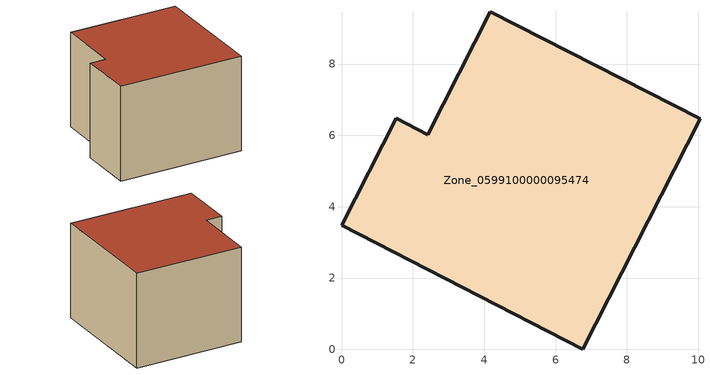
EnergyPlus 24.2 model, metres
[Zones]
Zone_0599100000095474
 floor ground (C_G): 6.76,0 0,3.48 1.53,6.48 2.41,6.02 4.17,9.47 10.05,6.46 z0
 wall outside (C_F): 2.41,6.02 1.53,6.48 0,3.48 6.76,0 10.05,6.46 4.17,9.47 2.41,6.02 z0:5.75
 roof outside (C_R): 10.05,6.46 4.17,9.47 2.41,6.02 1.53,6.48 0,3.48 6.76,0 z5.75
[BUILDING]
Pand.0599100000095474: North Axis=0; Terrain=City; Loads Convergence Tolerance Value=0.04; Temperature Convergence Tolerance Value=0.4; Solar Distribution=FullExterior; Maximum Number of Warmup Days=25; Minimum Number of Warmup Days=1
[Site:Location]
Rotterdam.The.Hague.AP_ZH_NLD Design_Conditions: Latitude=51.96; Longitude=4.45; Time Zone=1; Elevation=-4.5
[SITE:GROUNDTEMPERATURE:BUILDINGSURFACE]
18, 18, 18, 18, 18, 18, 18, 18, 18, 18, 18, 18
[MATERIAL] Thermal Absorptance=0.9; Solar Absorptance=0.7; Visible Absorptance=0.7
Name | Roughness | Thickness | Conductivity | Density | Specific Heat
G.TI.1992-2005 | MediumSmooth | 0.15 | 0.06 | 540 | 1210
F.TI.1992-2005 | Rough | 0.3 | 0.12 | 1920 | 840
R.TI.1992-2005 | MediumRough | 0.2 | 0.08 | 1500 | 1000
[CONSTRUCTION]
C_G: G.TI.1992-2005
C_F: F.TI.1992-2005
C_R: R.TI.1992-2005
[ZONE]
Zone_0599100000095474: Type=1; Multiplier=1; Ceiling Height=Autocalculate; Volume=Autocalculate; Floor Area=autocalculate; Part of Total Floor Area=Yes
[ZONEINFILTRATION:DESIGNFLOWRATE]
Infil_Zone_0599100000095474: Zone or ZoneList or Space or SpaceList=Zone_0599100000095474; Schedule=AlwaysOn; Design Flow Rate Calculation Method=Flow/Area; Flow Rate per Floor Area=0.0015; Constant Term Coefficient=1; Temperature Term Coefficient=0; Velocity Term Coefficient=0; Velocity Squared Term Coefficient=0
[HVACTEMPLATE:ZONE:IDEALLOADSAIRSYSTEM]
Zone_0599100000095474: Maximum Heating Supply Air Temperature=50; Minimum Cooling Supply Air Temperature=13; Maximum Heating Supply Air Humidity Ratio=0.0156; Minimum Cooling Supply Air Humidity Ratio=0.0077; Heating Limit=NoLimit; Cooling Limit=NoLimit; Dehumidification Control Type=ConstantSensibleHeatRatio; Cooling Sensible Heat Ratio=0.7; Dehumidification Setpoint=60; Humidification Control Type=None; Humidification Setpoint=30; Outdoor Air Method=None; Outdoor Air Flow Rate per Person=0.00944; Outdoor Air Flow Rate per Zone Floor Area=0; Outdoor Air Flow Rate per Zone=0; Demand Controlled Ventilation Type=None; Outdoor Air Economizer Type=NoEconomizer; Heat Recovery Type=None; Sensible Heat Recovery Effectiveness=0.7; Latent Heat Recovery Effectiveness=0.65
[ZONECONTROL:THERMOSTAT]
ThermostatControl_Zone_0599100000095474: Zone or ZoneList=Zone_0599100000095474; Control Type Schedule=DualSetpointControlType; Control 1=Thermostat_Zone_0599100000095474; Temperature Difference Between Cutout And Setpoint=0
[THERMOSTATSETPOINT:DUALSETPOINT]
Thermostat_Zone_0599100000095474: Heating Setpoint Temperature Schedule=HeatingSetpoint_Zone_0599100000095474; Cooling Setpoint Temperature Schedule=CoolingSetpoint_Zone_0599100000095474
[SCHEDULE:COMPACT]
HeatingSetpoint_Zone_0599100000095474: Through: 12/31, For: AllDays, Until: 24:00, 21
CoolingSetpoint_Zone_0599100000095474: Through: 12/31, For: AllDays, Until: 24:00, 24
DualSetpointControlType: Through: 12/31, For: AllDays, Until: 24:00, 4
AlwaysOn: Through: 12/31, For: AllDays, Until: 24:00, 1
